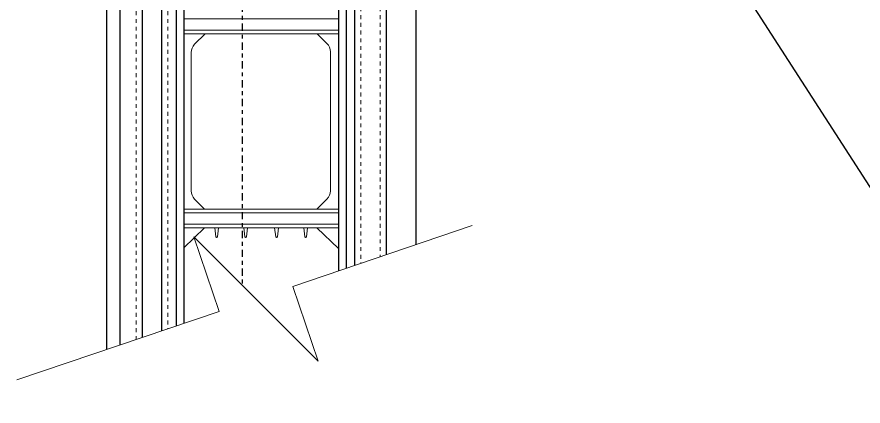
# Model space of a CAD drawing. Header units: inches. Extents: x -71 to 17.9, y 225.4 to 309.4.
# Drawn here: x -38.3 to -16.42, y 254.06 to 264.13 of the extents above; entities that cross this region are included whole.
import ezdxf

# ---------------------------------------------------------------- set-up
doc = ezdxf.new("R2010")
doc.units = ezdxf.units.IN
doc.header["$MEASUREMENT"] = 0
doc.linetypes.add('CENTER', pattern=[2, 1.25, -0.25, 0.25, -0.25])
doc.linetypes.add('DASHED2', pattern=[0.375, 0.25, -0.125])
for name, color, linetype, lineweight in [('A2 Hatch', 8, 'Continuous', 9), ('DETAILS', 7, 'Continuous', 13), ('DIM', 3, 'Continuous', 13), ('REBAR', 2, 'CENTER', 30)]:
    doc.layers.add(name, color=color, linetype=linetype, lineweight=lineweight)
doc.styles.add('ARCTEXT', font='arctext.shx', dxfattribs={"width": 0.85})
doc.dimstyles.new('ARCTEXT1-4', dxfattribs={"dimtxt": 4, "dimasz": 2, "dimexe": 2, "dimexo": 2, "dimgap": 2, "dimtad": 1, "dimdec": 4, "dimzin": 3, "dimdsep": 46, "dimlunit": 4, "dimtxsty": 'ARCTEXT', "dimblk": 'ARCHTICK', "dimcen": 2, "dimaunit": 1, "dimadec": 0, "dimazin": 0, "dimtfac": 1, "dimtdec": 4, "dimtmove": 2, "dimatfit": 3, "dimldrblk": 'arrow', "dimfxl": 0, "dimtolj": 1, "dimtzin": 0, "dimarcsym": 0})

# ---------------------------------------------------------------- blocks, each defined once
blk = doc.blocks.new('_ArchTick')
at = {"color": 0, "linetype": 'ByBlock', "const_width": 0.15}
blk.add_lwpolyline([(-0.5, -0.5), (0.5, 0.5)], dxfattribs=at)
blk = doc.blocks.new('arrow')
at = {"layer": 'DIM'}
blk.add_hatch(color=253, dxfattribs=at).paths.add_polyline_path([(-2, 0.5), (-2, -0.5), (0, 0)])
at = {"layer": 'DIM', "lineweight": 9}
for points in [[(-2, 0.983), (-2, 0.5), (-2.469, 0.617)], [(0.374, 0.094), (0, 0)], [(0.374, -0.094), (0, 0)], [(-2, -0.983), (-2, -0.5), (-2.469, -0.617)]]:
    blk.add_lwpolyline(points, dxfattribs=at)
at = {"layer": 'DIM', "lineweight": 15}
blk.add_lwpolyline([(0, 0), (-2, -0.5), (-2, 0.5), (0, 0)], dxfattribs=at)

msp = doc.modelspace()

# ---------------------------------------------------------------- linework, layer by layer
at = {"color": 1}
for p, q in [((-35.638, 267.67), (-35.638, 255.639)), ((-35.063, 267.67), (-35.063, 255.834)), ((-34.563, 267.67), (-34.563, 256.004)), ((-33.988, 267.67), (-33.988, 256.199)), ((-29.988, 267.67), (-29.988, 257.555)), ((-34.188, 267.42), (-34.188, 256.131)), ((-29.788, 267.42), (-29.788, 257.623)), ((-35.988, 267.17), (-35.988, 255.52)), ((-29.573, 267.17), (-29.573, 257.696)), ((-28.753, 267.17), (-28.753, 257.974)), ((-27.988, 267.17), (-27.988, 258.233))]:
    msp.add_line(p, q, dxfattribs=at)
at = {"layer": 'A2 Hatch', "linetype": 'DASHED2', "ltscale": 0.15}
for p, q in [((-35.223, 267.67), (-35.223, 255.78)), ((-34.403, 267.67), (-34.403, 256.058)), ((-29.413, 267.17), (-29.413, 257.75)), ((-28.913, 267.17), (-28.913, 257.92))]:
    msp.add_line(p, q, dxfattribs=at)
at = {"layer": 'DETAILS', "color": 6, "lineweight": 20}
for p, q in [((-29.988, 264.08), (-33.988, 264.08)), ((-29.988, 263.78), (-33.988, 263.78)), ((-29.988, 263.69), (-33.988, 263.69)), ((-33.438, 263.69), (-33.71, 263.418)), ((-30.538, 263.69), (-30.286, 263.438)), ((-33.798, 259.625), (-33.798, 263.206)), ((-30.198, 259.625), (-30.198, 263.226)), ((-33.448, 259.15), (-33.71, 259.413)), ((-30.548, 259.15), (-30.286, 259.413)), ((-29.988, 259.15), (-33.988, 259.15)), ((-29.988, 259.06), (-33.988, 259.06)), ((-33.798, 259.15), (-33.448, 259.15)), ((-33.188, 259.15), (-33.088, 259.15)), ((-29.988, 258.76), (-33.988, 258.76)), ((-29.988, 258.67), (-33.988, 258.67)), ((-33.448, 258.67), (-33.988, 258.15)), ((-33.158, 258.437), (-33.188, 258.67)), ((-33.118, 258.437), (-33.088, 258.67)), ((-32.408, 258.437), (-32.438, 258.67)), ((-32.368, 258.437), (-32.338, 258.67)), ((-31.608, 258.437), (-31.638, 258.67)), ((-31.568, 258.437), (-31.538, 258.67)), ((-30.858, 258.437), (-30.888, 258.67)), ((-30.818, 258.437), (-30.788, 258.67)), ((-30.548, 258.67), (-29.988, 258.136))]:
    msp.add_line(p, q, dxfattribs=at)
for centre, radius, start, end in [((-33.498, 263.206), 0.3, 135, 180), ((-30.498, 263.226), 0.3, 0, 45), ((-33.498, 259.625), 0.3, 180, 225), ((-30.498, 259.625), 0.3, 315, 0), ((-33.138, 258.44), 0.02, 191.3099, 348.6901), ((-32.388, 258.44), 0.02, 191.3099, 348.6901), ((-31.588, 258.44), 0.02, 191.3099, 348.6901), ((-30.838, 258.44), 0.02, 191.3099, 348.6901)]:
    msp.add_arc(centre, radius, start, end, dxfattribs=at)
at = {"layer": 'DIM'}
msp.add_lwpolyline([(-26.531, 258.728), (-31.17, 257.154), (-30.514, 255.222), (-33.732, 258.44), (-33.076, 256.508), (-38.302, 254.736)], dxfattribs=at)
at = {"layer": 'REBAR', "ltscale": 0.15}
msp.add_line((-32.476, 307.828), (-32.476, 257.173), dxfattribs=at)

# ---------------------------------------------------------------- leaders
at = {"layer": 'DIM'}
msp.add_leader([(-27.488, 277.17), (-10.06, 250.106), (1.032, 250.106)], dimstyle='ARCTEXT1-4', override={"dimasz": 0.5, "dimtad": 0}, dxfattribs=at)

doc.saveas('drawing.dxf')
